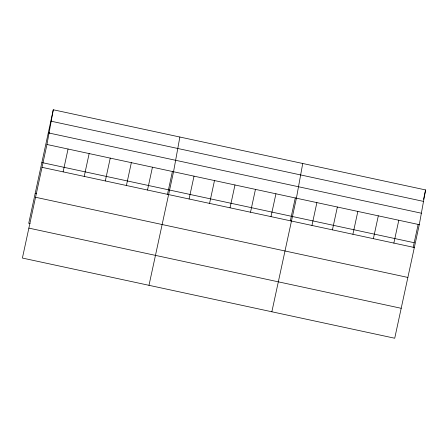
<?xml version="1.0" encoding="UTF-8"?>
<svg xmlns="http://www.w3.org/2000/svg" width="448" height="448" viewBox="0 0 448 448"><rect width="100%" height="100%" fill="white"/><g stroke="black" fill="none" stroke-linecap="round" stroke-linejoin="round"><path stroke-width="0.67" d="M46.956 144.486L53.278 109.766L425.6 189.941L419.278 224.661L394.722 338.234L22.4 258.059L46.956 144.486L419.278 224.661M179.866 137.026L173.544 171.746L148.988 285.32M302.736 163.481L296.408 198.201L271.852 311.774M53.278 109.766L28.722 223.339L30.089 223.636M63.118 171.87L68.051 149.033M84.213 176.411L89.152 153.574M105.314 180.953L110.247 158.116M126.409 185.494L131.348 162.658M147.51 190.042L152.443 167.205M167.44 194.499L172.43 171.433M189.084 198.99L194.023 176.154M209.563 203.403L214.497 180.566M230.037 207.81L234.976 184.974M250.516 212.223L255.455 189.386M270.995 216.63L275.934 193.794M290.31 220.959L295.294 197.887M311.948 225.45L316.887 202.614M332.427 229.858L337.366 207.021M352.906 234.27L357.84 211.434M373.38 238.678L378.319 215.841M393.859 243.085L398.798 220.248M413.174 247.414L418.163 224.347M423.567 199.343L425.6 189.941M51.195 121.223L423.511 201.398M48.345 132.602L49.706 132.899M49.045 133.028L421.361 213.203M41.871 162.546L414.187 242.721M42.017 167.322L414.338 247.498M35.196 193.396L36.562 193.693M35.543 197.266L407.865 277.441M28.874 228.116L401.195 308.291"/></g></svg>
